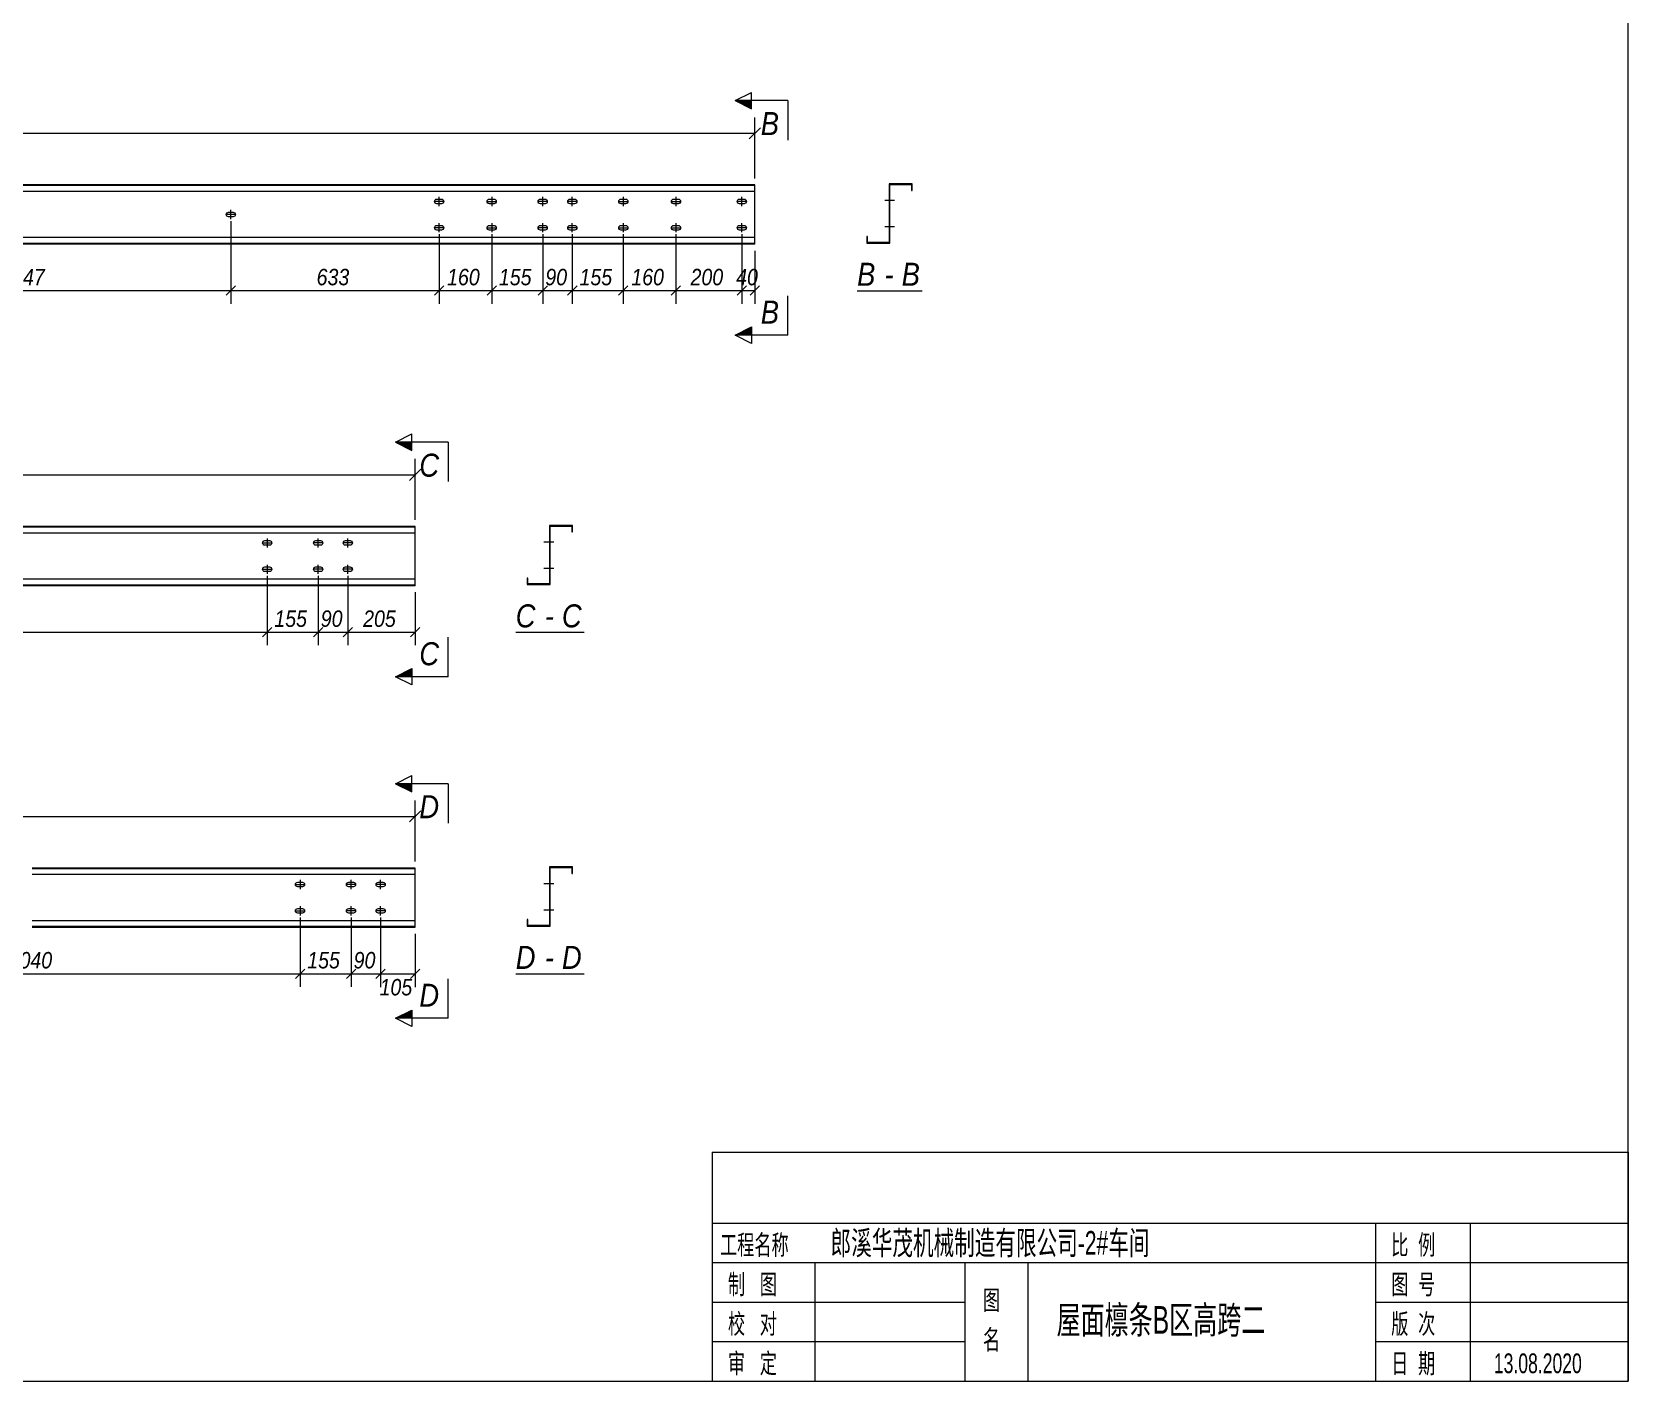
# Model space of a CAD drawing. Extents: x 857 to 4439, y -1249 to 4637.
# Drawn here: x 4196.2 to 4438.8, y 4227.2 to 4432.2 of the extents above; entities that cross this region are included whole.
import ezdxf

# ---------------------------------------------------------------- set-up
doc = ezdxf.new("R2010")
doc.units = 0
doc.header["$LTSCALE"] = 1000
doc.header["$MEASUREMENT"] = 0
doc.linetypes.add('XKITLINE00', pattern=[0])
doc.linetypes.add('XKITLINE02', pattern=[4, 2, -2])
for name, color, linetype, lineweight in [('Bolt', 7, 'Continuous', 0), ('DrawingSheet', 5, 'Continuous', 0), ('OtherObjectType', 1, 'Continuous', 0), ('Part', 2, 'Continuous', 0), ('Section', 6, 'Continuous', 0), ('Z-DIMENSIONS', 1, 'Continuous', 0)]:
    doc.layers.add(name, color=color, linetype=linetype, lineweight=lineweight)
doc.styles.add('Arial Italic', font='ariali.ttf')
doc.styles.add('宋体', font='arial.ttf')

# ---------------------------------------------------------------- blocks, each defined once
blk = doc.blocks.new('屋面檩条B区高跨二')
at = {"layer": 'Section'}
for points in [[(455.8, 198.32), (453.3, 199.57), (455.8, 199.57)], [(455.8, 163.92), (453.3, 163.92), (455.8, 165.17)], [(404.17, 146.42), (401.67, 147.67), (404.17, 147.67)], [(404.17, 112.02), (401.67, 112.02), (404.17, 113.27)], [(404.17, 94.52), (401.67, 95.77), (404.17, 95.77)], [(404.17, 60.12), (401.67, 60.12), (404.17, 61.37)]]:
    blk.add_hatch(color=1, dxfattribs=at).paths.add_polyline_path(points, flags=17)
at = {"layer": 'Bolt', "color": 3, "linetype": 'XKITLINE00', "lineweight": 0}
for p, q in [((407.6, 184.25), (407.63, 184.38)), ((407.63, 184.38), (407.7, 184.5)), ((407.7, 184.5), (407.82, 184.57)), ((407.82, 184.57), (407.95, 184.6)), ((407.95, 184.6), (408.65, 184.6)), ((408.3, 183.55), (408.3, 184.95)), ((408.65, 184.6), (408.78, 184.57)), ((408.78, 184.57), (408.9, 184.5)), ((408.9, 184.5), (408.97, 184.38)), ((408.97, 184.38), (409, 184.25)), ((415.6, 184.25), (415.63, 184.38)), ((415.63, 184.38), (415.7, 184.5)), ((415.7, 184.5), (415.82, 184.57)), ((415.82, 184.57), (415.95, 184.6)), ((415.95, 184.6), (416.65, 184.6)), ((416.3, 184.95), (416.3, 183.55)), ((416.65, 184.6), (416.78, 184.57)), ((416.78, 184.57), (416.9, 184.5)), ((416.9, 184.5), (416.97, 184.38)), ((416.97, 184.38), (417, 184.25)), ((423.35, 184.25), (423.38, 184.38)), ((423.38, 184.38), (423.45, 184.5)), ((423.45, 184.5), (423.57, 184.57)), ((423.57, 184.57), (423.7, 184.6)), ((423.7, 184.6), (424.4, 184.6)), ((424.05, 183.55), (424.05, 184.95)), ((424.4, 184.6), (424.53, 184.57)), ((424.53, 184.57), (424.65, 184.5)), ((424.65, 184.5), (424.72, 184.38)), ((424.72, 184.38), (424.75, 184.25)), ((427.85, 184.25), (427.88, 184.38)), ((427.88, 184.38), (427.95, 184.5)), ((427.95, 184.5), (428.07, 184.57)), ((428.07, 184.57), (428.2, 184.6)), ((428.2, 184.6), (428.9, 184.6)), ((428.55, 183.55), (428.55, 184.95)), ((428.9, 184.6), (429.03, 184.57)), ((429.03, 184.57), (429.15, 184.5)), ((429.15, 184.5), (429.22, 184.38)), ((429.22, 184.38), (429.25, 184.25)), ((435.6, 184.25), (435.63, 184.38)), ((435.63, 184.38), (435.7, 184.5)), ((435.7, 184.5), (435.82, 184.57)), ((435.82, 184.57), (435.95, 184.6)), ((435.95, 184.6), (436.65, 184.6)), ((436.3, 184.95), (436.3, 183.55)), ((436.65, 184.6), (436.78, 184.57)), ((436.78, 184.57), (436.9, 184.5)), ((436.9, 184.5), (436.97, 184.38)), ((436.97, 184.38), (437, 184.25)), ((443.6, 184.25), (443.63, 184.38)), ((443.63, 184.38), (443.7, 184.5)), ((443.7, 184.5), (443.82, 184.57)), ((443.82, 184.57), (443.95, 184.6)), ((443.95, 184.6), (444.65, 184.6)), ((444.3, 184.95), (444.3, 183.55)), ((444.65, 184.6), (444.78, 184.57)), ((444.78, 184.57), (444.9, 184.5)), ((444.9, 184.5), (444.97, 184.38)), ((444.97, 184.38), (445, 184.25)), ((453.6, 184.25), (453.63, 184.38)), ((453.63, 184.38), (453.7, 184.5)), ((453.7, 184.5), (453.82, 184.57)), ((453.82, 184.57), (453.95, 184.6)), ((453.95, 184.6), (454.65, 184.6)), ((454.3, 183.55), (454.3, 184.95)), ((454.65, 184.6), (454.78, 184.57)), ((454.78, 184.57), (454.9, 184.5)), ((454.9, 184.5), (454.97, 184.38)), ((454.97, 184.38), (455, 184.25)), ((476.02, 184.42), (477.52, 184.42)), ((476.72, 184.77), (476.82, 184.77)), ((375.95, 182.25), (375.98, 182.38)), ((375.98, 182.12), (375.95, 182.25)), ((375.95, 182.25), (375.95, 182.25)), ((377.35, 182.25), (375.95, 182.25)), ((375.98, 182.38), (376.05, 182.5)), ((376.05, 182), (375.98, 182.12)), ((376.05, 182.5), (376.17, 182.57)), ((376.17, 181.93), (376.05, 182)), ((376.17, 182.57), (376.3, 182.6)), ((376.3, 182.6), (377, 182.6)), ((376.65, 181.55), (376.65, 182.95)), ((377, 182.6), (377.13, 182.57)), ((377.13, 182.57), (377.25, 182.5)), ((377.25, 182), (377.13, 181.93)), ((377.25, 182.5), (377.32, 182.38)), ((377.32, 182.12), (377.25, 182)), ((377.32, 182.38), (377.35, 182.25)), ((377.35, 182.25), (377.32, 182.12)), ((377.35, 182.25), (377.35, 182.25)), ((407.63, 184.12), (407.6, 184.25)), ((407.6, 184.25), (407.6, 184.25)), ((409, 184.25), (407.6, 184.25)), ((407.7, 184), (407.63, 184.12)), ((407.82, 183.93), (407.7, 184)), ((407.95, 183.9), (407.82, 183.93)), ((408.65, 183.9), (407.95, 183.9)), ((408.78, 183.93), (408.65, 183.9)), ((408.9, 184), (408.78, 183.93)), ((408.97, 184.12), (408.9, 184)), ((409, 184.25), (408.97, 184.12)), ((409, 184.25), (409, 184.25)), ((415.63, 184.12), (415.6, 184.25)), ((415.6, 184.25), (415.6, 184.25)), ((415.6, 184.25), (417, 184.25)), ((415.7, 184), (415.63, 184.12)), ((415.82, 183.93), (415.7, 184)), ((415.95, 183.9), (415.82, 183.93)), ((416.65, 183.9), (415.95, 183.9)), ((416.78, 183.93), (416.65, 183.9)), ((416.9, 184), (416.78, 183.93)), ((416.97, 184.12), (416.9, 184)), ((417, 184.25), (416.97, 184.12)), ((417, 184.25), (417, 184.25)), ((423.38, 184.12), (423.35, 184.25)), ((423.35, 184.25), (423.35, 184.25)), ((424.75, 184.25), (423.35, 184.25)), ((423.45, 184), (423.38, 184.12)), ((423.57, 183.93), (423.45, 184)), ((423.7, 183.9), (423.57, 183.93)), ((424.4, 183.9), (423.7, 183.9)), ((424.53, 183.93), (424.4, 183.9)), ((424.65, 184), (424.53, 183.93)), ((424.72, 184.12), (424.65, 184)), ((424.75, 184.25), (424.72, 184.12)), ((424.75, 184.25), (424.75, 184.25)), ((427.88, 184.12), (427.85, 184.25)), ((427.85, 184.25), (427.85, 184.25)), ((429.25, 184.25), (427.85, 184.25)), ((427.95, 184), (427.88, 184.12)), ((428.07, 183.93), (427.95, 184)), ((428.2, 183.9), (428.07, 183.93)), ((428.9, 183.9), (428.2, 183.9)), ((429.03, 183.93), (428.9, 183.9)), ((429.15, 184), (429.03, 183.93)), ((429.22, 184.12), (429.15, 184)), ((429.25, 184.25), (429.22, 184.12)), ((429.25, 184.25), (429.25, 184.25)), ((435.63, 184.12), (435.6, 184.25)), ((435.6, 184.25), (435.6, 184.25)), ((435.6, 184.25), (437, 184.25)), ((435.7, 184), (435.63, 184.12)), ((435.82, 183.93), (435.7, 184)), ((435.95, 183.9), (435.82, 183.93)), ((436.65, 183.9), (435.95, 183.9)), ((436.78, 183.93), (436.65, 183.9)), ((436.9, 184), (436.78, 183.93)), ((436.97, 184.12), (436.9, 184)), ((437, 184.25), (436.97, 184.12)), ((437, 184.25), (437, 184.25)), ((443.63, 184.12), (443.6, 184.25)), ((443.6, 184.25), (443.6, 184.25)), ((443.6, 184.25), (445, 184.25)), ((443.7, 184), (443.63, 184.12)), ((443.82, 183.93), (443.7, 184)), ((443.95, 183.9), (443.82, 183.93)), ((444.65, 183.9), (443.95, 183.9)), ((444.78, 183.93), (444.65, 183.9)), ((444.9, 184), (444.78, 183.93)), ((444.97, 184.12), (444.9, 184)), ((445, 184.25), (444.97, 184.12)), ((445, 184.25), (445, 184.25)), ((453.63, 184.12), (453.6, 184.25)), ((453.6, 184.25), (453.6, 184.25)), ((455, 184.25), (453.6, 184.25)), ((453.7, 184), (453.63, 184.12)), ((453.82, 183.93), (453.7, 184)), ((453.95, 183.9), (453.82, 183.93)), ((454.65, 183.9), (453.95, 183.9)), ((454.78, 183.93), (454.65, 183.9)), ((454.9, 184), (454.78, 183.93)), ((454.97, 184.12), (454.9, 184)), ((455, 184.25), (454.97, 184.12)), ((455, 184.25), (455, 184.25)), ((476.72, 184.07), (476.82, 184.07)), ((376.3, 181.9), (376.17, 181.93)), ((377, 181.9), (376.3, 181.9)), ((377.13, 181.93), (377, 181.9)), ((407.6, 180.25), (407.63, 180.38)), ((407.63, 180.12), (407.6, 180.25)), ((407.6, 180.25), (407.6, 180.25)), ((409, 180.25), (407.6, 180.25)), ((407.63, 180.38), (407.7, 180.5)), ((407.7, 180), (407.63, 180.12)), ((407.7, 180.5), (407.82, 180.57)), ((407.82, 179.93), (407.7, 180)), ((407.82, 180.57), (407.95, 180.6)), ((407.95, 179.9), (407.82, 179.93)), ((407.95, 180.6), (408.65, 180.6)), ((408.65, 179.9), (407.95, 179.9)), ((408.3, 179.55), (408.3, 180.95)), ((408.65, 180.6), (408.78, 180.57)), ((408.78, 179.93), (408.65, 179.9)), ((408.78, 180.57), (408.9, 180.5)), ((408.9, 180), (408.78, 179.93)), ((408.9, 180.5), (408.97, 180.38)), ((408.97, 180.12), (408.9, 180)), ((408.97, 180.38), (409, 180.25)), ((409, 180.25), (408.97, 180.12)), ((409, 180.25), (409, 180.25)), ((415.6, 180.25), (415.63, 180.38)), ((415.63, 180.12), (415.6, 180.25)), ((415.6, 180.25), (415.6, 180.25)), ((415.6, 180.25), (417, 180.25)), ((415.63, 180.38), (415.7, 180.5)), ((415.7, 180), (415.63, 180.12)), ((415.7, 180.5), (415.82, 180.57)), ((415.82, 179.93), (415.7, 180)), ((415.82, 180.57), (415.95, 180.6)), ((415.95, 179.9), (415.82, 179.93)), ((415.95, 180.6), (416.65, 180.6)), ((416.65, 179.9), (415.95, 179.9)), ((416.3, 180.95), (416.3, 179.55)), ((416.65, 180.6), (416.78, 180.57)), ((416.78, 179.93), (416.65, 179.9)), ((416.78, 180.57), (416.9, 180.5)), ((416.9, 180), (416.78, 179.93)), ((416.9, 180.5), (416.97, 180.38)), ((416.97, 180.12), (416.9, 180)), ((416.97, 180.38), (417, 180.25)), ((417, 180.25), (416.97, 180.12)), ((417, 180.25), (417, 180.25)), ((423.35, 180.25), (423.38, 180.38)), ((423.38, 180.12), (423.35, 180.25)), ((423.35, 180.25), (423.35, 180.25)), ((424.75, 180.25), (423.35, 180.25)), ((423.38, 180.38), (423.45, 180.5)), ((423.45, 180), (423.38, 180.12)), ((423.45, 180.5), (423.57, 180.57)), ((423.57, 179.93), (423.45, 180)), ((423.57, 180.57), (423.7, 180.6)), ((423.7, 179.9), (423.57, 179.93)), ((423.7, 180.6), (424.4, 180.6)), ((424.4, 179.9), (423.7, 179.9)), ((424.05, 179.55), (424.05, 180.95)), ((424.4, 180.6), (424.53, 180.57)), ((424.53, 179.93), (424.4, 179.9)), ((424.53, 180.57), (424.65, 180.5)), ((424.65, 180), (424.53, 179.93)), ((424.65, 180.5), (424.72, 180.38)), ((424.72, 180.12), (424.65, 180)), ((424.72, 180.38), (424.75, 180.25)), ((424.75, 180.25), (424.72, 180.12)), ((424.75, 180.25), (424.75, 180.25)), ((427.85, 180.25), (427.88, 180.38)), ((427.88, 180.12), (427.85, 180.25)), ((427.85, 180.25), (427.85, 180.25)), ((429.25, 180.25), (427.85, 180.25)), ((427.88, 180.38), (427.95, 180.5)), ((427.95, 180), (427.88, 180.12)), ((427.95, 180.5), (428.07, 180.57)), ((428.07, 179.93), (427.95, 180)), ((428.07, 180.57), (428.2, 180.6)), ((428.2, 179.9), (428.07, 179.93)), ((428.2, 180.6), (428.9, 180.6)), ((428.9, 179.9), (428.2, 179.9)), ((428.55, 179.55), (428.55, 180.95)), ((428.9, 180.6), (429.03, 180.57)), ((429.03, 179.93), (428.9, 179.9)), ((429.03, 180.57), (429.15, 180.5)), ((429.15, 180), (429.03, 179.93)), ((429.15, 180.5), (429.22, 180.38)), ((429.22, 180.12), (429.15, 180)), ((429.22, 180.38), (429.25, 180.25)), ((429.25, 180.25), (429.22, 180.12)), ((429.25, 180.25), (429.25, 180.25)), ((435.6, 180.25), (435.63, 180.38)), ((435.63, 180.12), (435.6, 180.25)), ((435.6, 180.25), (435.6, 180.25)), ((435.6, 180.25), (437, 180.25)), ((435.63, 180.38), (435.7, 180.5)), ((435.7, 180), (435.63, 180.12)), ((435.7, 180.5), (435.82, 180.57)), ((435.82, 179.93), (435.7, 180)), ((435.82, 180.57), (435.95, 180.6)), ((435.95, 179.9), (435.82, 179.93)), ((435.95, 180.6), (436.65, 180.6)), ((436.65, 179.9), (435.95, 179.9)), ((436.3, 180.95), (436.3, 179.55)), ((436.65, 180.6), (436.78, 180.57)), ((436.78, 179.93), (436.65, 179.9)), ((436.78, 180.57), (436.9, 180.5)), ((436.9, 180), (436.78, 179.93)), ((436.9, 180.5), (436.97, 180.38)), ((436.97, 180.12), (436.9, 180)), ((436.97, 180.38), (437, 180.25)), ((437, 180.25), (436.97, 180.12)), ((437, 180.25), (437, 180.25)), ((443.6, 180.25), (443.63, 180.38)), ((443.63, 180.12), (443.6, 180.25)), ((443.6, 180.25), (443.6, 180.25)), ((443.6, 180.25), (445, 180.25)), ((443.63, 180.38), (443.7, 180.5)), ((443.7, 180), (443.63, 180.12)), ((443.7, 180.5), (443.82, 180.57)), ((443.82, 179.93), (443.7, 180)), ((443.82, 180.57), (443.95, 180.6)), ((443.95, 179.9), (443.82, 179.93)), ((443.95, 180.6), (444.65, 180.6)), ((444.65, 179.9), (443.95, 179.9)), ((444.3, 180.95), (444.3, 179.55)), ((444.65, 180.6), (444.78, 180.57)), ((444.78, 179.93), (444.65, 179.9)), ((444.78, 180.57), (444.9, 180.5)), ((444.9, 180), (444.78, 179.93)), ((444.9, 180.5), (444.97, 180.38)), ((444.97, 180.12), (444.9, 180)), ((444.97, 180.38), (445, 180.25)), ((445, 180.25), (444.97, 180.12)), ((445, 180.25), (445, 180.25)), ((453.6, 180.25), (453.63, 180.38)), ((453.63, 180.12), (453.6, 180.25)), ((453.6, 180.25), (453.6, 180.25)), ((455, 180.25), (453.6, 180.25)), ((453.63, 180.38), (453.7, 180.5)), ((453.7, 180), (453.63, 180.12)), ((453.7, 180.5), (453.82, 180.57)), ((453.82, 179.93), (453.7, 180)), ((453.82, 180.57), (453.95, 180.6)), ((453.95, 179.9), (453.82, 179.93)), ((453.95, 180.6), (454.65, 180.6)), ((454.65, 179.9), (453.95, 179.9)), ((454.3, 179.55), (454.3, 180.95)), ((454.65, 180.6), (454.78, 180.57)), ((454.78, 179.93), (454.65, 179.9)), ((454.78, 180.57), (454.9, 180.5)), ((454.9, 180), (454.78, 179.93)), ((454.9, 180.5), (454.97, 180.38)), ((454.97, 180.12), (454.9, 180)), ((454.97, 180.38), (455, 180.25)), ((455, 180.25), (454.97, 180.12)), ((455, 180.25), (455, 180.25)), ((476.02, 180.42), (477.52, 180.42)), ((476.72, 180.77), (476.82, 180.77)), ((476.72, 180.07), (476.82, 180.07)), ((381.47, 132.35), (381.5, 132.48)), ((381.5, 132.22), (381.47, 132.35)), ((381.47, 132.35), (381.47, 132.35)), ((381.47, 132.35), (382.87, 132.35)), ((381.5, 132.48), (381.57, 132.6)), ((381.57, 132.1), (381.5, 132.22)), ((381.57, 132.6), (381.69, 132.67)), ((381.69, 132.03), (381.57, 132.1)), ((381.69, 132.67), (381.82, 132.7)), ((381.82, 132), (381.69, 132.03)), ((381.82, 132.7), (382.52, 132.7)), ((382.52, 132), (381.82, 132)), ((382.17, 133.05), (382.17, 131.65)), ((382.52, 132.7), (382.66, 132.67)), ((382.66, 132.03), (382.52, 132)), ((382.66, 132.67), (382.77, 132.6)), ((382.77, 132.1), (382.66, 132.03)), ((382.77, 132.6), (382.84, 132.48)), ((382.84, 132.22), (382.77, 132.1)), ((382.84, 132.48), (382.87, 132.35)), ((382.87, 132.35), (382.84, 132.22)), ((382.87, 132.35), (382.87, 132.35)), ((389.22, 132.35), (389.25, 132.49)), ((389.25, 132.22), (389.22, 132.35)), ((389.22, 132.35), (389.22, 132.35)), ((390.62, 132.35), (389.22, 132.35)), ((389.25, 132.49), (389.32, 132.6)), ((389.32, 132.1), (389.25, 132.22)), ((389.32, 132.6), (389.44, 132.67)), ((389.44, 132.03), (389.32, 132.1)), ((389.44, 132.67), (389.57, 132.7)), ((389.57, 132), (389.44, 132.03)), ((389.57, 132.7), (390.27, 132.7)), ((390.27, 132), (389.57, 132)), ((389.92, 131.65), (389.92, 133.05)), ((390.27, 132.7), (390.41, 132.67)), ((390.41, 132.03), (390.27, 132)), ((390.41, 132.67), (390.52, 132.6)), ((390.52, 132.1), (390.41, 132.03)), ((390.52, 132.6), (390.59, 132.49)), ((390.59, 132.22), (390.52, 132.1)), ((390.59, 132.49), (390.62, 132.35)), ((390.62, 132.35), (390.59, 132.22)), ((390.62, 132.35), (390.62, 132.35)), ((393.72, 132.35), (393.75, 132.49)), ((393.75, 132.22), (393.72, 132.35)), ((393.72, 132.35), (393.72, 132.35)), ((395.12, 132.35), (393.72, 132.35)), ((393.75, 132.49), (393.82, 132.6)), ((393.82, 132.1), (393.75, 132.22)), ((393.82, 132.6), (393.94, 132.67)), ((393.94, 132.03), (393.82, 132.1)), ((393.94, 132.67), (394.07, 132.7)), ((394.07, 132), (393.94, 132.03)), ((394.07, 132.7), (394.77, 132.7)), ((394.77, 132), (394.07, 132)), ((394.42, 131.65), (394.42, 133.05)), ((394.77, 132.7), (394.91, 132.67)), ((394.91, 132.03), (394.77, 132)), ((394.91, 132.67), (395.02, 132.6)), ((395.02, 132.1), (394.91, 132.03)), ((395.02, 132.6), (395.09, 132.49)), ((395.09, 132.22), (395.02, 132.1)), ((395.09, 132.49), (395.12, 132.35)), ((395.12, 132.35), (395.09, 132.22)), ((395.12, 132.35), (395.12, 132.35)), ((424.24, 132.52), (425.74, 132.52)), ((425.09, 132.87), (425.19, 132.87)), ((425.09, 132.17), (425.19, 132.17)), ((381.5, 128.48), (381.57, 128.6)), ((381.57, 128.6), (381.69, 128.67)), ((381.69, 128.67), (381.82, 128.7)), ((381.82, 128.7), (382.52, 128.7)), ((382.17, 129.05), (382.17, 127.65)), ((382.52, 128.7), (382.66, 128.67)), ((382.66, 128.67), (382.77, 128.6)), ((382.77, 128.6), (382.84, 128.48)), ((389.25, 128.49), (389.32, 128.6)), ((389.32, 128.6), (389.44, 128.67)), ((389.44, 128.67), (389.57, 128.7)), ((389.57, 128.7), (390.27, 128.7)), ((389.92, 127.65), (389.92, 129.05)), ((390.27, 128.7), (390.41, 128.67)), ((390.41, 128.67), (390.52, 128.6)), ((390.52, 128.6), (390.59, 128.49)), ((393.75, 128.49), (393.82, 128.6)), ((393.82, 128.6), (393.94, 128.67)), ((393.94, 128.67), (394.07, 128.7)), ((394.07, 128.7), (394.77, 128.7)), ((394.42, 127.65), (394.42, 129.05)), ((394.77, 128.7), (394.91, 128.67)), ((394.91, 128.67), (395.02, 128.6)), ((395.02, 128.6), (395.09, 128.49)), ((425.09, 128.87), (425.19, 128.87)), ((381.47, 128.35), (381.5, 128.48)), ((381.5, 128.22), (381.47, 128.35)), ((381.47, 128.35), (381.47, 128.35)), ((381.47, 128.35), (382.87, 128.35)), ((381.57, 128.1), (381.5, 128.22)), ((381.69, 128.03), (381.57, 128.1)), ((381.82, 128), (381.69, 128.03)), ((382.52, 128), (381.82, 128)), ((382.66, 128.03), (382.52, 128)), ((382.77, 128.1), (382.66, 128.03)), ((382.84, 128.22), (382.77, 128.1)), ((382.84, 128.48), (382.87, 128.35)), ((382.87, 128.35), (382.84, 128.22)), ((382.87, 128.35), (382.87, 128.35)), ((389.22, 128.35), (389.25, 128.49)), ((389.25, 128.22), (389.22, 128.35)), ((389.22, 128.35), (389.22, 128.35)), ((390.62, 128.35), (389.22, 128.35)), ((389.32, 128.1), (389.25, 128.22)), ((389.44, 128.03), (389.32, 128.1)), ((389.57, 128), (389.44, 128.03)), ((390.27, 128), (389.57, 128)), ((390.41, 128.03), (390.27, 128)), ((390.52, 128.1), (390.41, 128.03)), ((390.59, 128.22), (390.52, 128.1)), ((390.59, 128.49), (390.62, 128.35)), ((390.62, 128.35), (390.59, 128.22)), ((390.62, 128.35), (390.62, 128.35)), ((393.72, 128.35), (393.75, 128.49)), ((393.75, 128.22), (393.72, 128.35)), ((393.72, 128.35), (393.72, 128.35)), ((395.12, 128.35), (393.72, 128.35)), ((393.82, 128.1), (393.75, 128.22)), ((393.94, 128.03), (393.82, 128.1)), ((394.07, 128), (393.94, 128.03)), ((394.77, 128), (394.07, 128)), ((394.91, 128.03), (394.77, 128)), ((395.02, 128.1), (394.91, 128.03)), ((395.09, 128.22), (395.02, 128.1)), ((395.09, 128.49), (395.12, 128.35)), ((395.12, 128.35), (395.09, 128.22)), ((395.12, 128.35), (395.12, 128.35)), ((424.24, 128.52), (425.74, 128.52)), ((425.09, 128.17), (425.19, 128.17)), ((386.47, 80.45), (386.5, 80.59)), ((386.5, 80.32), (386.47, 80.45)), ((386.47, 80.45), (386.47, 80.45)), ((386.47, 80.45), (387.87, 80.45)), ((386.5, 80.59), (386.57, 80.7)), ((386.57, 80.2), (386.5, 80.32)), ((386.57, 80.7), (386.69, 80.78)), ((386.69, 80.13), (386.57, 80.2)), ((386.69, 80.78), (386.82, 80.8)), ((386.82, 80.1), (386.69, 80.13)), ((386.82, 80.8), (387.52, 80.8)), ((387.52, 80.1), (386.82, 80.1)), ((387.17, 81.15), (387.17, 79.75)), ((387.52, 80.8), (387.66, 80.78)), ((387.66, 80.13), (387.52, 80.1)), ((387.66, 80.78), (387.77, 80.7)), ((387.77, 80.2), (387.66, 80.13)), ((387.77, 80.7), (387.84, 80.59)), ((387.84, 80.32), (387.77, 80.2)), ((387.84, 80.59), (387.87, 80.45)), ((387.87, 80.45), (387.84, 80.32)), ((387.87, 80.45), (387.87, 80.45)), ((394.22, 80.45), (394.25, 80.59)), ((394.25, 80.32), (394.22, 80.45)), ((394.22, 80.45), (394.22, 80.45)), ((395.62, 80.45), (394.22, 80.45)), ((394.25, 80.59), (394.32, 80.7)), ((394.32, 80.21), (394.25, 80.32)), ((394.32, 80.7), (394.44, 80.78)), ((394.44, 80.13), (394.32, 80.21)), ((394.44, 80.78), (394.57, 80.8)), ((394.57, 80.1), (394.44, 80.13)), ((394.57, 80.8), (395.27, 80.8)), ((395.27, 80.1), (394.57, 80.1)), ((394.92, 79.75), (394.92, 81.15)), ((395.27, 80.8), (395.41, 80.78)), ((395.41, 80.13), (395.27, 80.1)), ((395.41, 80.78), (395.52, 80.7)), ((395.52, 80.21), (395.41, 80.13)), ((395.52, 80.7), (395.59, 80.59)), ((395.59, 80.32), (395.52, 80.21)), ((395.59, 80.59), (395.62, 80.45)), ((395.62, 80.45), (395.59, 80.32)), ((395.62, 80.45), (395.62, 80.45)), ((398.72, 80.45), (398.75, 80.59)), ((398.75, 80.32), (398.72, 80.45)), ((398.72, 80.45), (398.72, 80.45)), ((400.12, 80.45), (398.72, 80.45)), ((398.75, 80.59), (398.82, 80.7)), ((398.82, 80.21), (398.75, 80.32)), ((398.82, 80.7), (398.94, 80.78)), ((398.94, 80.13), (398.82, 80.21)), ((398.94, 80.78), (399.07, 80.8)), ((399.07, 80.1), (398.94, 80.13)), ((399.07, 80.8), (399.77, 80.8)), ((399.77, 80.1), (399.07, 80.1)), ((399.42, 79.75), (399.42, 81.15)), ((399.77, 80.8), (399.91, 80.78)), ((399.91, 80.13), (399.77, 80.1)), ((399.91, 80.78), (400.02, 80.7)), ((400.02, 80.21), (399.91, 80.13)), ((400.02, 80.7), (400.09, 80.59)), ((400.09, 80.32), (400.02, 80.21)), ((400.09, 80.59), (400.12, 80.45)), ((400.12, 80.45), (400.09, 80.32)), ((400.12, 80.45), (400.12, 80.45)), ((424.24, 80.62), (425.74, 80.62)), ((424.24, 80.62), (425.74, 80.62)), ((425.09, 80.97), (425.19, 80.97)), ((425.09, 80.97), (425.19, 80.97)), ((425.09, 80.27), (425.19, 80.27)), ((425.09, 80.27), (425.19, 80.27)), ((386.47, 76.45), (386.5, 76.59)), ((386.5, 76.32), (386.47, 76.45)), ((386.47, 76.45), (386.47, 76.45)), ((386.47, 76.45), (387.87, 76.45)), ((386.5, 76.59), (386.57, 76.7)), ((386.57, 76.2), (386.5, 76.32)), ((386.57, 76.7), (386.69, 76.78)), ((386.69, 76.13), (386.57, 76.2)), ((386.69, 76.78), (386.82, 76.8)), ((386.82, 76.1), (386.69, 76.13)), ((386.82, 76.8), (387.52, 76.8)), ((387.52, 76.1), (386.82, 76.1)), ((387.17, 77.15), (387.17, 75.75)), ((387.52, 76.8), (387.66, 76.78)), ((387.66, 76.13), (387.52, 76.1)), ((387.66, 76.78), (387.77, 76.7)), ((387.77, 76.2), (387.66, 76.13)), ((387.77, 76.7), (387.84, 76.59)), ((387.84, 76.32), (387.77, 76.2)), ((387.84, 76.59), (387.87, 76.45)), ((387.87, 76.45), (387.84, 76.32)), ((387.87, 76.45), (387.87, 76.45)), ((394.22, 76.45), (394.25, 76.59)), ((394.25, 76.32), (394.22, 76.45)), ((394.22, 76.45), (394.22, 76.45)), ((395.62, 76.45), (394.22, 76.45)), ((394.25, 76.59), (394.32, 76.7)), ((394.32, 76.21), (394.25, 76.32)), ((394.32, 76.7), (394.44, 76.78)), ((394.44, 76.13), (394.32, 76.21)), ((394.44, 76.78), (394.57, 76.8)), ((394.57, 76.1), (394.44, 76.13)), ((394.57, 76.8), (395.27, 76.8)), ((395.27, 76.1), (394.57, 76.1)), ((394.92, 75.75), (394.92, 77.15)), ((395.27, 76.8), (395.41, 76.78)), ((395.41, 76.13), (395.27, 76.1)), ((395.41, 76.78), (395.52, 76.7)), ((395.52, 76.21), (395.41, 76.13)), ((395.52, 76.7), (395.59, 76.59)), ((395.59, 76.32), (395.52, 76.21)), ((395.59, 76.59), (395.62, 76.45)), ((395.62, 76.45), (395.59, 76.32)), ((395.62, 76.45), (395.62, 76.45)), ((398.72, 76.45), (398.75, 76.59)), ((398.75, 76.32), (398.72, 76.45)), ((398.72, 76.45), (398.72, 76.45)), ((400.12, 76.45), (398.72, 76.45)), ((398.75, 76.59), (398.82, 76.7)), ((398.82, 76.21), (398.75, 76.32)), ((398.82, 76.7), (398.94, 76.78)), ((398.94, 76.13), (398.82, 76.21)), ((398.94, 76.78), (399.07, 76.8)), ((399.07, 76.1), (398.94, 76.13)), ((399.07, 76.8), (399.77, 76.8)), ((399.77, 76.1), (399.07, 76.1)), ((399.42, 75.75), (399.42, 77.15)), ((399.77, 76.8), (399.91, 76.78)), ((399.91, 76.13), (399.77, 76.1)), ((399.91, 76.78), (400.02, 76.7)), ((400.02, 76.21), (399.91, 76.13)), ((400.02, 76.7), (400.09, 76.59)), ((400.09, 76.32), (400.02, 76.21)), ((400.09, 76.59), (400.12, 76.45)), ((400.12, 76.45), (400.09, 76.32)), ((400.12, 76.45), (400.12, 76.45)), ((424.24, 76.62), (425.74, 76.62)), ((424.24, 76.62), (425.74, 76.62)), ((425.09, 76.97), (425.19, 76.97)), ((425.09, 76.97), (425.19, 76.97)), ((425.09, 76.27), (425.19, 76.27)), ((425.09, 76.27), (425.19, 76.27))]:
    blk.add_line(p, q, dxfattribs=at)
at = {"layer": 'DrawingSheet', "color": 5, "linetype": 'XKITLINE00', "lineweight": 0}
for p, q in [((589, 5), (589, 415)), ((5, 5), (589, 5))]:
    blk.add_line(p, q, dxfattribs=at)
at = {"layer": 'OtherObjectType', "color": 1, "linetype": 'XKITLINE00', "lineweight": 0}
for p, q in [((471.83, 170.67), (481.71, 170.67)), ((419.95, 118.77), (430.34, 118.77)), ((419.95, 66.87), (430.34, 66.87))]:
    blk.add_line(p, q, dxfattribs=at)
at = {"layer": 'OtherObjectType', "color": 2, "linetype": 'XKITLINE00', "lineweight": 0}
for p, q in [((449.8, 39.8), (589, 39.8)), ((449.8, 39.8), (449.8, 5)), ((589, 39.8), (589, 5)), ((449.8, 5), (589, 5))]:
    blk.add_line(p, q, dxfattribs=at)
at = {"layer": 'OtherObjectType', "color": 3, "linetype": 'XKITLINE00', "lineweight": 0}
for p, q in [((449.8, 29), (589, 29)), ((550.6, 29), (550.6, 5)), ((565, 29), (565, 5)), ((449.8, 23), (589, 23)), ((465.4, 23), (465.4, 5)), ((488.2, 23), (488.2, 5)), ((497.8, 23), (497.8, 5)), ((449.8, 17), (488.2, 17)), ((550.6, 17), (589, 17)), ((449.8, 11), (488.2, 11)), ((550.6, 11), (589, 11))]:
    blk.add_line(p, q, dxfattribs=at)
at = {"layer": 'Part', "color": 2, "linetype": 'XKITLINE00', "lineweight": 0}
for p, q in [((480.22, 186.92), (476.72, 186.92)), ((476.72, 186.92), (476.72, 178.02)), ((476.82, 177.92), (476.82, 186.82)), ((476.82, 186.82), (480.12, 186.82)), ((480.12, 186.82), (480.12, 185.92)), ((480.22, 185.92), (480.22, 186.92)), ((456.3, 186.75), (267.95, 186.75)), ((456.3, 177.75), (456.3, 186.75)), ((480.12, 185.92), (480.22, 185.92)), ((456.3, 178.75), (267.95, 178.75)), ((456.3, 177.75), (267.95, 177.75)), ((473.42, 178.92), (473.32, 178.92)), ((473.32, 178.92), (473.32, 177.92)), ((473.32, 177.92), (476.82, 177.92)), ((473.42, 178.02), (473.42, 178.92)), ((476.72, 178.02), (473.42, 178.02)), ((404.67, 134.85), (341.47, 134.85)), ((404.67, 125.85), (404.67, 134.85)), ((428.59, 135.02), (425.09, 135.02)), ((425.09, 135.02), (425.09, 126.12)), ((425.19, 126.02), (425.19, 134.92)), ((425.19, 134.92), (428.49, 134.92)), ((428.49, 134.92), (428.49, 134.02)), ((428.49, 134.02), (428.59, 134.02)), ((428.59, 134.02), (428.59, 135.02)), ((404.67, 126.85), (341.47, 126.85)), ((421.79, 127.02), (421.69, 127.02)), ((421.69, 127.02), (421.69, 126.02)), ((421.79, 126.12), (421.79, 127.02)), ((404.67, 125.85), (341.47, 125.85)), ((421.69, 126.02), (425.19, 126.02)), ((425.09, 126.12), (421.79, 126.12)), ((404.67, 82.95), (346.47, 82.95)), ((404.67, 74.95), (404.67, 82.95)), ((428.59, 83.12), (425.09, 83.12)), ((425.09, 83.12), (425.09, 74.22)), ((425.19, 74.12), (425.19, 83.02)), ((425.19, 83.02), (428.49, 83.02)), ((428.49, 83.02), (428.49, 82.12)), ((428.59, 82.12), (428.59, 83.12)), ((428.49, 82.12), (428.59, 82.12)), ((404.67, 74.95), (346.47, 74.95)), ((346.47, 73.95), (404.67, 73.95)), ((404.67, 73.95), (404.67, 74.95)), ((421.79, 75.12), (421.69, 75.12)), ((421.69, 75.12), (421.69, 74.12)), ((421.69, 74.12), (425.19, 74.12)), ((421.79, 74.22), (421.79, 75.12)), ((425.09, 74.22), (421.79, 74.22))]:
    blk.add_line(p, q, dxfattribs=at)
at = {"layer": 'Part', "color": 7, "linetype": 'XKITLINE02', "lineweight": 0}
for p, q in [((456.3, 186.65), (267.95, 186.65)), ((456.3, 185.75), (267.95, 185.75)), ((456.3, 177.85), (267.95, 177.85)), ((404.67, 134.75), (341.47, 134.75)), ((404.67, 133.85), (341.47, 133.85)), ((404.67, 125.95), (341.47, 125.95)), ((404.67, 82.85), (346.47, 82.85)), ((404.67, 81.95), (346.47, 81.95)), ((404.67, 74.05), (346.47, 74.05))]:
    blk.add_line(p, q, dxfattribs=at)
at = {"layer": 'Section', "color": 1, "linetype": 'XKITLINE00', "lineweight": 0}
for p, q in [((453.3, 199.57), (455.8, 200.82)), ((453.3, 199.57), (455.8, 198.32)), ((461.3, 199.57), (453.3, 199.57)), ((455.8, 198.32), (455.8, 200.82)), ((461.3, 199.57), (461.3, 193.57)), ((461.3, 163.92), (461.3, 169.92)), ((453.3, 163.92), (455.8, 165.17)), ((455.8, 165.17), (455.8, 162.67)), ((455.8, 162.67), (453.3, 163.92)), ((461.3, 163.92), (453.3, 163.92)), ((401.67, 147.67), (404.17, 148.92)), ((404.17, 146.42), (404.17, 148.92)), ((401.67, 147.67), (404.17, 146.42)), ((409.67, 147.67), (401.67, 147.67)), ((409.67, 147.67), (409.67, 141.67)), ((409.67, 112.02), (409.67, 118.02)), ((401.67, 112.02), (404.17, 113.27)), ((404.17, 110.77), (401.67, 112.02)), ((409.67, 112.02), (401.67, 112.02)), ((404.17, 113.27), (404.17, 110.77)), ((401.67, 95.77), (404.17, 97.02)), ((401.67, 95.77), (404.17, 94.52)), ((409.67, 95.77), (401.67, 95.77)), ((404.17, 94.52), (404.17, 97.02)), ((409.67, 95.77), (409.67, 89.77)), ((409.67, 60.12), (409.67, 66.12)), ((401.67, 60.12), (404.17, 61.37)), ((404.17, 61.37), (404.17, 58.87)), ((404.17, 58.87), (401.67, 60.12)), ((409.67, 60.12), (401.67, 60.12))]:
    blk.add_line(p, q, dxfattribs=at)
at = {"layer": 'Z-DIMENSIONS', "color": 4, "linetype": 'XKITLINE00', "lineweight": 0}
for p, q in [((456.3, 187.75), (456.3, 197)), ((97, 194.6), (456.3, 194.6)), ((457.15, 195.45), (455.45, 193.76)), ((376.65, 181.25), (376.65, 168.7)), ((376.65, 181.25), (376.65, 168.7)), ((408.3, 179.25), (408.3, 168.7)), ((408.3, 179.25), (408.3, 168.7)), ((416.3, 179.25), (416.3, 168.7)), ((416.3, 179.25), (416.3, 168.7)), ((424.05, 179.25), (424.05, 168.7)), ((424.05, 179.25), (424.05, 168.7)), ((428.55, 179.25), (428.55, 168.7)), ((428.55, 179.25), (428.55, 168.7)), ((436.3, 179.25), (436.3, 168.7)), ((436.3, 179.25), (436.3, 168.7)), ((444.3, 179.25), (444.3, 168.7)), ((444.3, 179.25), (444.3, 168.7)), ((454.3, 179.25), (454.3, 168.7)), ((454.3, 179.25), (454.3, 168.7)), ((456.3, 176.75), (456.3, 168.7)), ((314.3, 170.7), (376.65, 170.7)), ((377.36, 171.4), (375.94, 169.99)), ((377.36, 171.4), (375.94, 169.99)), ((376.65, 170.7), (408.3, 170.7)), ((409.01, 171.4), (407.59, 169.99)), ((409.01, 171.4), (407.59, 169.99)), ((408.3, 170.7), (416.3, 170.7)), ((417.01, 171.4), (415.59, 169.99)), ((417.01, 171.4), (415.59, 169.99)), ((416.3, 170.7), (424.05, 170.7)), ((424.76, 171.4), (423.34, 169.99)), ((424.76, 171.4), (423.34, 169.99)), ((424.05, 170.7), (428.55, 170.7)), ((429.26, 171.4), (427.84, 169.99)), ((429.26, 171.4), (427.84, 169.99)), ((428.55, 170.7), (436.3, 170.7)), ((437.01, 171.4), (435.59, 169.99)), ((437.01, 171.4), (435.59, 169.99)), ((436.3, 170.7), (444.3, 170.7)), ((445.01, 171.4), (443.59, 169.99)), ((445.01, 171.4), (443.59, 169.99)), ((444.3, 170.7), (454.3, 170.7)), ((455.01, 171.4), (453.59, 169.99)), ((455.01, 171.4), (453.59, 169.99)), ((454.3, 170.7), (456.3, 170.7)), ((457.01, 171.4), (455.59, 169.99)), ((405.52, 143.55), (403.82, 141.86)), ((404.67, 135.85), (404.67, 145.11)), ((109.6, 142.71), (404.67, 142.71)), ((382.17, 127.35), (382.17, 116.8)), ((382.17, 127.35), (382.17, 116.8)), ((389.92, 127.35), (389.92, 116.8)), ((389.92, 127.35), (389.92, 116.8)), ((394.42, 127.35), (394.42, 116.8)), ((394.42, 127.35), (394.42, 116.8)), ((404.67, 124.85), (404.67, 116.8)), ((382.88, 119.51), (381.46, 118.09)), ((382.88, 119.51), (381.46, 118.09)), ((390.63, 119.51), (389.21, 118.09)), ((390.63, 119.51), (389.21, 118.09)), ((395.13, 119.51), (393.71, 118.09)), ((395.13, 119.51), (393.71, 118.09)), ((405.38, 119.51), (403.96, 118.09)), ((301.02, 118.8), (382.17, 118.8)), ((382.17, 118.8), (389.92, 118.8)), ((389.92, 118.8), (394.42, 118.8)), ((394.42, 118.8), (404.67, 118.8)), ((404.67, 83.95), (404.67, 93.21)), ((109.6, 90.81), (404.67, 90.81)), ((405.52, 91.66), (403.82, 89.96)), ((387.17, 75.45), (387.17, 64.9)), ((387.17, 75.45), (387.17, 64.9)), ((394.92, 75.45), (394.92, 64.9)), ((394.92, 75.45), (394.92, 64.9)), ((399.42, 75.45), (399.42, 64.9)), ((399.42, 75.45), (399.42, 64.85)), ((404.67, 72.95), (404.67, 64.85)), ((306.02, 66.9), (387.17, 66.9)), ((387.88, 67.61), (386.46, 66.19)), ((387.88, 67.61), (386.46, 66.19)), ((387.17, 66.9), (394.92, 66.9)), ((395.63, 67.61), (394.21, 66.19)), ((395.63, 67.61), (394.21, 66.19)), ((394.92, 66.9), (399.42, 66.9)), ((400.13, 67.61), (398.71, 66.19)), ((400.13, 67.61), (398.71, 66.19)), ((399.42, 66.9), (404.67, 66.9)), ((405.38, 67.61), (403.96, 66.19))]:
    blk.add_line(p, q, dxfattribs=at)
at = {"layer": 'Z-DIMENSIONS', "color": 3}
for p in [(456.3, 194.6), (376.65, 170.7), (376.65, 170.7), (408.3, 170.7), (408.3, 170.7), (416.3, 170.7), (416.3, 170.7), (424.05, 170.7), (424.05, 170.7), (428.55, 170.7), (428.55, 170.7), (436.3, 170.7), (436.3, 170.7), (444.3, 170.7), (444.3, 170.7), (454.3, 170.7), (454.3, 170.7), (456.3, 170.7), (404.67, 142.71), (382.17, 118.8), (382.17, 118.8), (389.92, 118.8), (389.92, 118.8), (394.42, 118.8), (394.42, 118.8), (404.67, 118.8), (404.67, 90.81), (387.17, 66.9), (387.17, 66.9), (394.92, 66.9), (394.92, 66.9), (399.42, 66.9), (399.42, 66.9), (404.67, 66.9)]:
    blk.add_point(p, dxfattribs=at)
at = {"layer": 'OtherObjectType', "color": 1, "style": 'Arial Italic', "width": 0.85}
for s, p in [('B', (471.83, 171.42)), ('B', (478.6, 171.42)), ('-', (475.99, 171.42)), ('C', (419.95, 119.52)), ('C', (426.97, 119.52)), ('-', (424.37, 119.52)), ('D', (419.95, 67.62)), ('D', (426.97, 67.62)), ('-', (424.37, 67.62))]:
    blk.add_text(s, height=3.5, dxfattribs=at).set_placement(p)
at = {"layer": 'OtherObjectType', "color": 4, "style": '宋体', "width": 0.6375}
for s, p in [('工程名称', (451, 24.2)), ('比  例', (553, 24.2)), ('制   图', (452.2, 18.2)), ('图  号', (553, 18.2)), ('图', (490.96, 15.8)), ('校   对', (452.2, 12.2)), ('版  次', (553, 12.2)), ('名', (490.96, 9.8)), ('审   定', (452.2, 6.2)), ('日  期', (553, 6.2))]:
    blk.add_text(s, height=3, dxfattribs=at).set_placement(p)
at = {"layer": 'OtherObjectType', "color": 7, "style": '宋体', "width": 0.6375}
for s, height, p in [('郎溪华茂机械制造有限公司-2#车间', 3.6, (467.8, 24.2)), ('屋面檩条B区高跨二', 4.2, (502.15, 12.2)), ('13.08.2020', 3, (568.6, 6.2))]:
    blk.add_text(s, height=height, dxfattribs=at).set_placement(p)
at = {"layer": 'Section', "color": 3, "style": 'Arial Italic', "width": 0.85}
for s, p in [('B', (457.19, 194.32)), ('B', (457.19, 165.67)), ('C', (405.3, 142.42)), ('C', (405.3, 113.77)), ('D', (405.3, 90.52)), ('D', (405.3, 61.87))]:
    blk.add_text(s, height=3.5, dxfattribs=at).set_placement(p)
at = {"layer": 'Z-DIMENSIONS', "color": 3, "style": 'Arial Italic', "width": 0.85}
for s, p in [('1247', (341.77, 171.5)), ('633', (389.69, 171.5)), ('160', (409.52, 171.5)), ('155', (417.39, 171.5)), ('90', (424.45, 171.5)), ('155', (429.64, 171.5)), ('160', (437.52, 171.5)), ('200', (446.52, 171.5)), ('40', (453.45, 171.5)), ('155', (383.26, 119.6)), ('90', (390.32, 119.6)), ('205', (396.76, 119.6)), ('2040', (342.89, 67.7)), ('155', (388.26, 67.7)), ('90', (395.32, 67.7)), ('105', (399.26, 63.6))]:
    blk.add_text(s, height=2.5, dxfattribs=at).set_placement(p)

msp = doc.modelspace()

# ---------------------------------------------------------------- block references
msp.add_blockref('屋面檩条B区高跨二', (3849.82, 4222.21))

doc.saveas('drawing.dxf')
